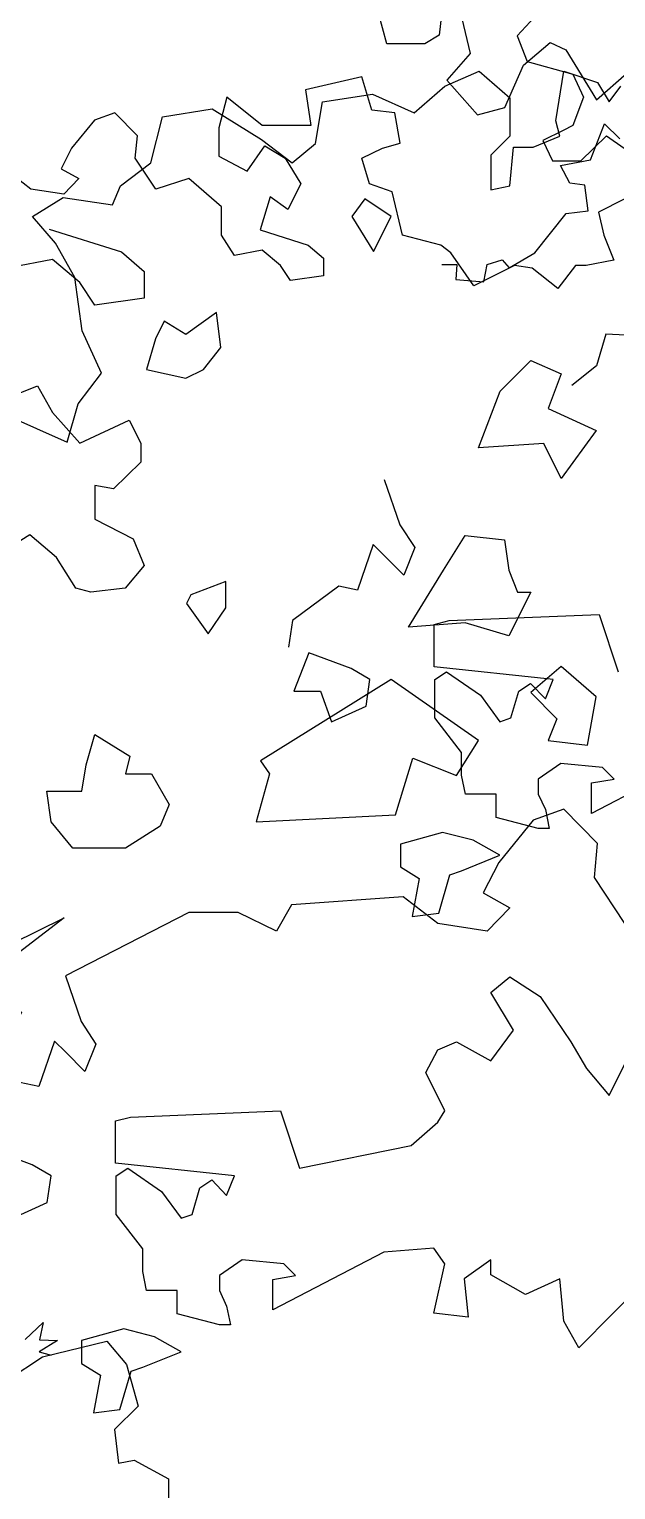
# Model space of a CAD drawing. Header units: inches. Extents: x -11 to 128, y 7 to 56.
# Drawn here: x 60.286 to 60.525, y 22.366 to 22.961 of the extents above; entities that cross this region are included whole.
import ezdxf

# ---------------------------------------------------------------- set-up
doc = ezdxf.new("R2010")
doc.units = ezdxf.units.IN
doc.header["$MEASUREMENT"] = 0
doc.layers.add('CAY', color=94, linetype='Continuous')
doc.layers.add('CAY-3', color=61, linetype='Continuous')
picture_1 = doc.add_image_def('image1.jpg', size_in_pixel=(1680, 1093))

# ---------------------------------------------------------------- blocks, each defined once
blk = doc.blocks.new('A$C76451831')
at = {"layer": 'CAY'}
for p, q in [((2648.4, 1679.8), (2664.8, 1695.1)), ((2664.8, 1695.1), (2661.6, 1679.4)), ((2677.9, 1678.8), (2661.2, 1668.5)), ((2661.6, 1679.4), (2677.9, 1678.8)), ((2664.3, 1664.1), (2722.6, 1678.3)), ((2722.6, 1678.3), (2740.3, 1657)), ((2633, 1643.5), (2664.3, 1664.1)), ((2661.2, 1668.5), (2672, 1665.4)), ((2740.3, 1657), (2750.9, 1619.3)), ((2750.9, 1619.3), (2729.7, 1598.1)), ((2729.7, 1598.1), (2733.2, 1567.4)), ((2733.2, 1567.4), (2747.4, 1570.3)), ((2747.4, 1570.3), (2778.6, 1553.2)), ((2778.6, 1553.2), (2778.6, 1518.4)), ((3035.1, 1358.6), (3052.2, 1286.6)), ((3052.2, 1286.6), (3031, 1262.4))]:
    blk.add_line(p, q, dxfattribs=at)
at = {"layer": 'CAY-3'}
for p, q in [((3100.6, 1276), (3124.7, 1296.6)), ((3124.7, 1296.6), (3138.9, 1290.1)), ((3138.9, 1290.1), (3166.6, 1244.7)), ((3083.5, 1237.6), (3100.6, 1276)), ((3029.1, 1257), (3060.4, 1270.6)), ((3031, 1262.4), (3058.7, 1231.2)), ((3060.4, 1270.6), (3088.1, 1246.4)), ((3130, 1225.7), (3137, 1270.6)), ((3137, 1270.6), (3167.7, 1260.5)), ((3166.6, 1244.7), (3194.3, 1268.9)), ((3167.7, 1260.5), (3178.3, 1242.8)), ((2918.3, 1242.8), (2963.7, 1249.9)), ((2963.7, 1249.9), (3001.4, 1232.8)), ((3001.4, 1232.8), (3029.1, 1257)), ((3088.1, 1246.4), (3088.1, 1211.6)), ((3178.3, 1242.8), (3188.9, 1257)), ((2773.2, 1229.3), (2818.1, 1236.4)), ((2818.1, 1236.4), (2862.9, 1208.6)), ((2911.8, 1205.1), (2918.3, 1242.8)), ((3058.7, 1231.2), (3083.5, 1237.6)), ((2762.6, 1187.4), (2773.2, 1229.3)), ((3133.5, 1211.6), (3130, 1225.7)), ((2862.9, 1208.6), (2890.6, 1187.4)), ((2890.6, 1187.4), (2911.8, 1205.1)), ((3088.1, 1211.6), (3071, 1194.5)), ((3109.3, 1201.6), (3133.5, 1211.6)), ((3071, 1194.5), (3071, 1163.2)), ((3088.1, 1166.8), (3091.6, 1201.6)), ((3091.6, 1201.6), (3109.3, 1201.6)), ((2734.9, 1166.8), (2762.6, 1187.4)), ((2727.8, 1149.6), (2734.9, 1166.8)), ((3071, 1163.2), (3088.1, 1166.8)), ((2655.3, 1139), (2683, 1156.1)), ((2683, 1156.1), (2727.8, 1149.6)), ((2676, 1114.8), (2655.3, 1139)), ((2693.6, 1083.6), (2676, 1114.8)), ((2700.1, 1035.2), (2693.6, 1083.6)), ((2717.8, 996.9), (2700.1, 1035.2)), ((2696.6, 969.1), (2717.8, 996.9)), ((2686.6, 934.3), (2696.6, 969.1)), ((2631.1, 959.1), (2686.6, 934.3)), ((6416.3, 659.8), (6481.8, 639.1)), ((6481.8, 639.1), (6502.4, 621.4)), ((6419.3, 632.1), (6381.5, 625)), ((6444, 611.4), (6419.3, 632.1)), ((6457.6, 590.8), (6444, 611.4)), ((6502.4, 621.4), (6502.4, 597.3)), ((3137, 601.7), (3109.3, 591.6)), ((3167.7, 570.4), (3137, 601.7)), ((6502.4, 597.3), (6457.6, 590.8)), ((3109.3, 591.6), (3078.1, 553.3)), ((3164.8, 539.7), (3167.7, 570.4)), ((3078.1, 553.3), (3063.9, 525.6)), ((3192.5, 497.8), (3164.8, 539.7)), ((2991.4, 522), (2890.2, 514.9)), ((3022.7, 497.8), (2991.4, 522)), ((3063.9, 525.6), (3088.1, 512)), ((6388.6, 510.6), (6405.7, 517.6)), ((6405.7, 517.6), (6419.3, 493.4)), ((86.7, 510.8), (100.8, 469.5)), ((2797, 507.9), (2685, 450.4)), ((2841.8, 507.9), (2797, 507.9)), ((2876.6, 490.8), (2841.8, 507.9)), ((2890.2, 514.9), (2876.6, 490.8)), ((3088.1, 512), (3067.5, 490.8)), ((3067.5, 490.8), (3022.7, 497.8)), ((6419.3, 493.4), (6444, 465.7)), ((6444, 465.7), (6488.8, 486.4)), ((6488.8, 486.4), (6499.5, 465.7)), ((100.8, 469.5), (114.4, 448.9)), ((6499.5, 465.7), (6499.5, 448.6)), ((76.8, 451.7), (62.5, 410.5)), ((86.7, 441.8), (76.8, 451.7)), ((2685, 450.4), (2699.2, 409.1)), ((104.4, 424.1), (86.7, 441.8)), ((114.4, 448.9), (104.4, 424.1)), ((3071, 435.3), (3088.1, 449.5)), ((3088.1, 449.5), (3115.8, 431.8)), ((6499.5, 448.6), (6474.7, 424.4)), ((3091.6, 401.1), (3071, 435.3)), ((3115.8, 431.8), (3143.5, 390.5)), ((6457.6, 427.4), (6457.6, 396.7)), ((6474.7, 424.4), (6457.6, 427.4)), ((45.4, 414.1), (3.5, 382.8)), ((62.5, 410.5), (45.4, 414.1)), ((2699.2, 409.1), (2712.7, 388.5)), ((3071, 373.4), (3091.6, 401.1)), ((145.6, 382.8), (281.8, 388.3)), ((281.8, 388.3), (298.9, 336.4)), ((2675.1, 391.3), (2660.8, 350.1)), ((2685, 381.4), (2675.1, 391.3)), ((2712.7, 388.5), (2702.7, 363.7)), ((3022.7, 383.4), (3039.8, 390.5)), ((3039.8, 390.5), (3071, 373.4)), ((3143.5, 390.5), (3157.7, 366.3)), ((3178.3, 342.1), (3202.5, 390.5)), ((6457.6, 396.7), (6492.4, 379)), ((3.5, 382.8), (0, 358.6)), ((132.1, 379.3), (145.6, 382.8)), ((132.1, 340.9), (132.1, 379.3)), ((2702.7, 363.7), (2685, 381.4)), ((3012, 362.8), (3022.7, 383.4)), ((6398.6, 382.6), (6360.3, 358.4)), ((6422.8, 361.9), (6398.6, 382.6)), ((6492.4, 379), (6502.4, 354.8)), ((3029.1, 328), (3012, 362.8)), ((3157.7, 366.3), (3178.3, 342.1)), ((6440.5, 334.2), (6422.8, 361.9)), ((2660.8, 350.1), (2643.7, 353.7)), ((6502.4, 354.8), (6485.3, 334.2)), ((240, 329.4), (132.1, 340.9)), ((132.7, 329.4), (143.3, 336.4)), ((143.3, 336.4), (173.9, 315.2)), ((6454.1, 330.6), (6440.5, 334.2)), ((6485.3, 334.2), (6454.1, 330.6)), ((132.7, 294.5), (132.7, 329.4)), ((201.6, 294.5), (208.7, 318.7)), ((208.7, 318.7), (219.3, 325.8)), ((219.3, 325.8), (232.9, 311.7)), ((232.9, 311.7), (240, 329.4)), ((2730.4, 318.9), (2744, 322.4)), ((2730.4, 280.5), (2730.4, 318.9)), ((2744, 322.4), (2880.2, 328)), ((2880.2, 328), (2897.3, 276)), ((2998.5, 296.7), (3022.7, 317.9)), ((3022.7, 317.9), (3029.1, 328)), ((173.9, 315.2), (191.6, 291)), ((156.8, 263.3), (132.7, 294.5)), ((191.6, 291), (201.6, 294.5)), ((2897.3, 276), (2998.5, 296.7)), ((2838.3, 269), (2730.4, 280.5)), ((2731, 269), (2741.6, 276)), ((2731, 234.2), (2731, 269)), ((2741.6, 276), (2772.3, 254.8)), ((2807.1, 258.3), (2817.7, 265.4)), ((2817.7, 265.4), (2831.2, 251.3)), ((2831.2, 251.3), (2838.3, 269)), ((156.8, 242.6), (156.8, 263.3)), ((247, 253.3), (226.4, 239.1)), ((284.8, 249.7), (247, 253.3)), ((375.4, 260.4), (274.7, 207.8)), ((2772.3, 254.8), (2790, 230.6)), ((2800, 234.2), (2807.1, 258.3)), ((160.4, 225.5), (156.8, 242.6)), ((226.4, 239.1), (226.4, 225.5)), ((274.7, 235.6), (295.4, 239.1)), ((295.4, 239.1), (284.8, 249.7)), ((188.1, 225.5), (160.4, 225.5)), ((188.1, 204.3), (188.1, 225.5)), ((226.4, 225.5), (232.9, 211.4)), ((274.7, 207.8), (274.7, 235.6)), ((2755.2, 202.9), (2731, 234.2)), ((2790, 230.6), (2800, 234.2)), ((226.4, 194.3), (188.1, 204.3)), ((232.9, 211.4), (236.4, 194.3)), ((2755.2, 182.3), (2755.2, 202.9)), ((2973.7, 200), (2873.1, 147.5)), ((3019.1, 203.5), (2973.7, 200)), ((3029.1, 189.3), (3019.1, 203.5)), ((236.4, 194.3), (226.4, 194.3)), ((2845.4, 192.9), (2824.7, 178.7)), ((2883.1, 189.3), (2845.4, 192.9)), ((2893.7, 178.7), (2883.1, 189.3)), ((3019.1, 144.5), (3029.1, 189.3)), ((3071, 192.9), (3046.8, 175.8)), ((3071, 179.3), (3071, 192.9)), ((2758.7, 165.1), (2755.2, 182.3)), ((2824.7, 178.7), (2824.7, 165.1)), ((2873.1, 175.2), (2893.7, 178.7)), ((2873.1, 147.5), (2873.1, 175.2)), ((3046.8, 175.8), (3050.4, 141)), ((3102.3, 161.6), (3071, 179.3)), ((3133.5, 175.8), (3102.3, 161.6)), ((3137, 137.4), (3133.5, 175.8)), ((2786.4, 165.1), (2758.7, 165.1)), ((2786.4, 143.9), (2786.4, 165.1)), ((2824.7, 165.1), (2831.2, 151)), ((3206, 168.7), (3181.9, 144.5)), ((2831.2, 151), (2834.8, 133.9)), ((2824.7, 133.9), (2786.4, 143.9)), ((2834.8, 133.9), (2824.7, 133.9)), ((3050.4, 141), (3019.1, 144.5)), ((3150.6, 113.3), (3137, 137.4)), ((3181.9, 144.5), (3150.6, 113.3))]:
    blk.add_line(p, q, dxfattribs=at)
for points in [[(6868.2, 864.7), (6840.7, 834.9), (6849.8, 811.7), (6891.4, 800.2), (6900.9, 779.4), (6891.4, 753.8), (6882.4, 749.1), (6863.9, 740.1), (6872.9, 721.6), (6898.5, 721.6), (6921.7, 744.4), (6937.8, 733)], [(6937.8, 687), (6914.6, 675.2), (6919.3, 654.4), (6928.4, 631.5), (6903.2, 626.8), (6893.8, 626.8), (6877.7, 606), (6854.5, 624.5), (6838.4, 626.8), (6801.4, 608.3), (6780.6, 638.2), (6771.5, 645.3), (6736.9, 654.4), (6727.5, 693.7), (6706.7, 700.8), (6700, 724), (6718.5, 733), (6734.6, 737.7), (6729.9, 765.3), (6709, 767.6), (6700, 797.9), (6648.9, 786.1), (6653.6, 753.8), (6609.6, 753.8), (6577.4, 779.4), (6570.3, 751.5), (6570.3, 725.9), (6595.8, 712.2), (6611.9, 735.4), (6630.4, 724), (6644.6, 700.8), (6632.8, 677.6), (6616.7, 689), (6607.6, 659.1), (6651.2, 645.3), (6665, 633.5), (6665, 617.4), (6635.1, 613.1), (6626.1, 626.8), (6609.6, 640.6), (6584.4, 635.9), (6572.6, 654.4), (6572.6, 679.9), (6542.8, 705.5), (6512.9, 696), (6494.4, 724), (6496.4, 744.4), (6475.9, 765.3), (6457.5, 758.6), (6436.6, 733), (6427.2, 714.5), (6443.3, 705.5), (6429.6, 691.3), (6399.7, 696), (6378.8, 712.2)], [(138.9, 705.6), (152.6, 705.6), (151.5, 691.9), (176.9, 689.8), (180, 705.6), (193.7, 709.9), (200.1, 702.5), (223.3, 716.2), (251.7, 752), (271.8, 754.2), (268.6, 777.4), (254.9, 779.5), (246.5, 795.3), (273.9, 800.6), (286.5, 833.3), (300.3, 819.5)], [(329.8, 640.3), (287.6, 642.4), (279.2, 613.9), (257, 596)]]:
    blk.add_lwpolyline(points, dxfattribs=at)
for points in [[(2980.4, 1138.9), (2956.7, 1154.8), (2944.8, 1138.9), (2964.6, 1107.2)], [(2826, 1020.1), (2822.1, 1051.8), (2794.4, 1032), (2774.6, 1043.9), (2766.7, 1028), (2758.7, 1000.3), (2794.4, 992.4), (2810.2, 1000.3)], [(3079.4, 980.5), (3107.1, 1008.2), (3134.8, 996.3), (3123, 964.7), (3166.5, 944.9), (3134.8, 901.3), (3119, 933), (3059.6, 929)], [(6714.6, 856.8), (6719.9, 880.5), (6754.2, 872.6), (6759.5, 891.1), (6756.9, 909.6), (6772.7, 914.8), (6796.5, 906.9), (6788.5, 870), (6772.7, 859.4), (6770.1, 835.6), (6756.9, 827.7), (6722.6, 827.7)], [(3027.9, 818.1), (3047.7, 849.8), (3083.4, 845.8), (3087.3, 818.1), (3095.2, 798.3), (3107.1, 798.3), (3087.3, 758.7), (3047.7, 770.6), (2996.3, 766.6)], [(2798.8, 796), (2794.8, 788.1), (2814.6, 760.4), (2830.5, 784.1), (2830.5, 807.9)], [(3158.6, 659.7), (3166.5, 703.3), (3134.8, 731), (3107.1, 707.2), (3130.9, 683.5), (3123, 663.7)], [(3039.8, 632), (3059.6, 663.7), (2980.4, 719.1), (2862.1, 645.5), (2870, 633.6), (2858.2, 590.1), (2984.4, 596.3), (3000.2, 647.8)], [(2739.4, 633.6), (2763.2, 633.6), (2779, 605.9), (2771.1, 586.1), (2739.4, 566.3), (2691.9, 566.3), (2672.1, 590.1), (2668.1, 617.8), (2699.8, 617.8), (2703.8, 641.6), (2711.7, 669.3), (2743.4, 649.5)], [(2573.8, 417.4), (2565.9, 445.1), (2684, 503), (2629.2, 460.9), (2621.3, 433.2), (2645.1, 417.4), (2629.2, 381.7)], [(56.6, 339.4), (18.3, 353.5), (4.7, 318.7), (28.9, 318.7), (38.9, 291), (70.2, 305.2), (73.7, 329.4)], [(2654.9, 279), (2616.6, 293.2), (2603, 258.3), (2627.2, 258.3), (2637.2, 230.6), (2668.5, 244.8), (2672, 269)], [(167.4, 183.7), (139.7, 190.7), (101.4, 180.1), (101.4, 159.5), (118.5, 148.9), (112, 114.6), (136.2, 117.6), (146.2, 152.4), (156.8, 155.9), (191.6, 170.1)], [(2765.8, 123.3), (2738.1, 130.3), (2699.7, 119.7), (2699.7, 99.1), (2716.8, 88.5), (2710.4, 54.3), (2734.5, 57.2), (2744.6, 92), (2755.2, 95.5), (2790, 109.7)]]:
    blk.add_lwpolyline(points, close=True, dxfattribs=at)

msp = doc.modelspace()

# ---------------------------------------------------------------- block references
at = {"layer": 'CAY', "xscale": 0.0004489089019145984, "yscale": 0.0004489089019145984, "zscale": 0.0004489089019145984}
for p in [(57.4138, 22.58311), (60.39163, 22.54812), (59.0954, 22.37316), (59.0954, 21.67334)]:
    msp.add_blockref('A$C76451831', p, dxfattribs=at)

# ---------------------------------------------------------------- pictures from other files: only their frames are drawn
image = msp.add_image(picture_1, insert=(12.49661, 7.37723), size_in_units=(74.4025, 48.40591))
image.dxf.flags = 6

doc.saveas('drawing.dxf')
